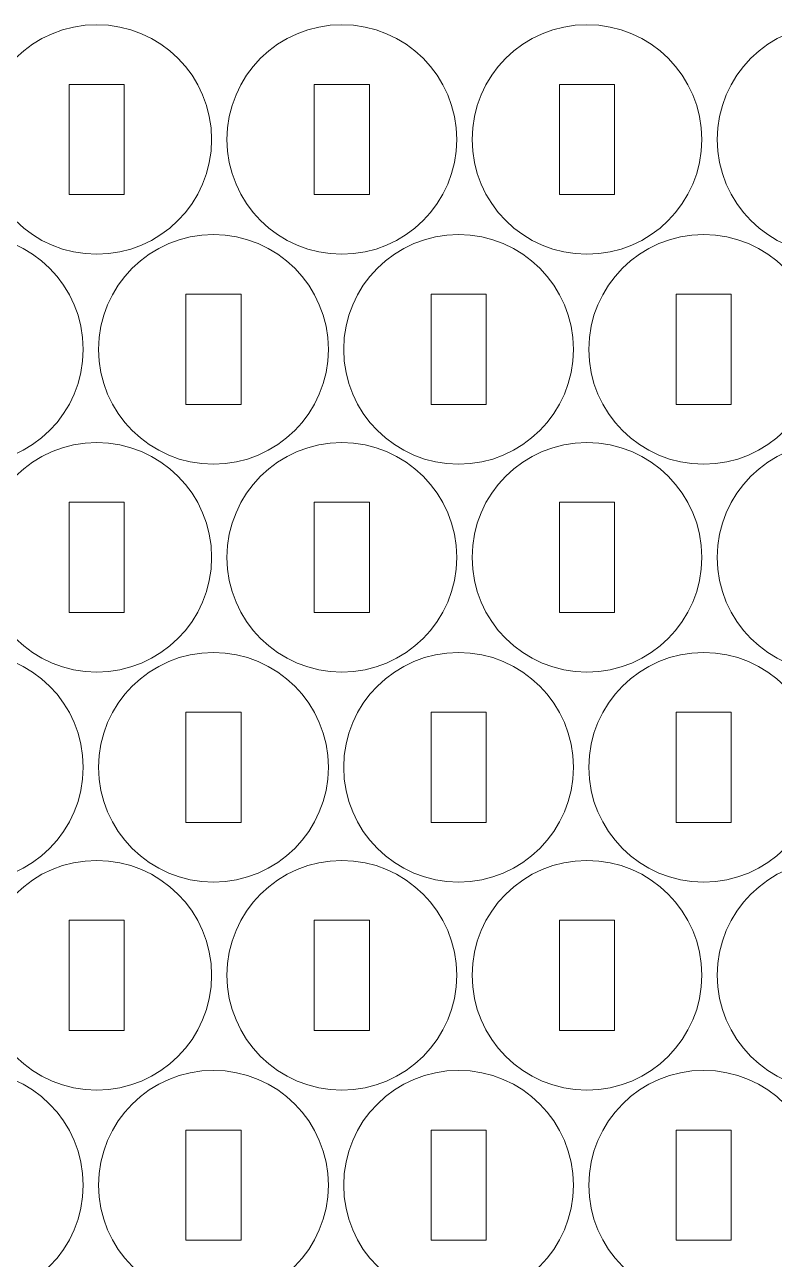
# Model space of a CAD drawing. Header units: millimetres. Extents: x -400 to 400, y -200 to 200.
# Drawn here: x -170.1 to -129.3, y -124 to -56.7 of the extents above; entities that cross this region are included whole.
import ezdxf

# ---------------------------------------------------------------- set-up
doc = ezdxf.new("R2010")
doc.units = ezdxf.units.MM
doc.header["$MEASUREMENT"] = 0
doc.layers.add('Camada 1', color=7, linetype='Continuous')

msp = doc.modelspace()

# ---------------------------------------------------------------- linework, layer by layer
at = {"layer": 'Camada 1', "lineweight": 20}
for points in [[(-166.1356, -56.7307), (-162.6839, -56.7307), (-159.8856, -59.529), (-159.8856, -62.9807), (-159.8856, -62.9807), (-159.8856, -66.4324), (-162.6839, -69.2307), (-166.1356, -69.2307), (-166.1356, -69.2307), (-169.5873, -69.2307), (-172.3856, -66.4324), (-172.3856, -62.9807), (-172.3856, -62.9807), (-172.3856, -59.529), (-169.5873, -56.7307), (-166.1356, -56.7307)], [(-152.8006, -56.7307), (-149.3489, -56.7307), (-146.5506, -59.529), (-146.5506, -62.9807), (-146.5506, -62.9807), (-146.5506, -66.4324), (-149.3489, -69.2307), (-152.8006, -69.2307), (-152.8006, -69.2307), (-156.2523, -69.2307), (-159.0506, -66.4324), (-159.0506, -62.9807), (-159.0506, -62.9807), (-159.0506, -59.529), (-156.2523, -56.7307), (-152.8006, -56.7307)], [(-139.4656, -56.7307), (-136.0139, -56.7307), (-133.2156, -59.529), (-133.2156, -62.9807), (-133.2156, -62.9807), (-133.2156, -66.4324), (-136.0139, -69.2307), (-139.4656, -69.2307), (-139.4656, -69.2307), (-142.9173, -69.2307), (-145.7156, -66.4324), (-145.7156, -62.9807), (-145.7156, -62.9807), (-145.7156, -59.529), (-142.9173, -56.7307), (-139.4656, -56.7307)], [(-126.1306, -56.7307), (-122.6789, -56.7307), (-119.8806, -59.529), (-119.8806, -62.9807), (-119.8806, -62.9807), (-119.8806, -66.4324), (-122.6789, -69.2307), (-126.1306, -69.2307), (-126.1306, -69.2307), (-129.5823, -69.2307), (-132.3806, -66.4324), (-132.3806, -62.9807), (-132.3806, -62.9807), (-132.3806, -59.529), (-129.5823, -56.7307), (-126.1306, -56.7307)], [(-167.6356, -59.9807), (-167.6356, -59.9807), (-164.6356, -59.9807), (-164.6356, -59.9807), (-164.6356, -59.9807), (-164.6356, -59.9807), (-164.6356, -65.9807), (-164.6356, -65.9807), (-164.6356, -65.9807), (-164.6356, -65.9807), (-167.6356, -65.9807), (-167.6356, -65.9807), (-167.6356, -65.9807), (-167.6356, -65.9807), (-167.6356, -59.9807), (-167.6356, -59.9807)], [(-154.3006, -59.9807), (-154.3006, -59.9807), (-151.3006, -59.9807), (-151.3006, -59.9807), (-151.3006, -59.9807), (-151.3006, -59.9807), (-151.3006, -65.9807), (-151.3006, -65.9807), (-151.3006, -65.9807), (-151.3006, -65.9807), (-154.3006, -65.9807), (-154.3006, -65.9807), (-154.3006, -65.9807), (-154.3006, -65.9807), (-154.3006, -59.9807), (-154.3006, -59.9807)], [(-140.9656, -59.9807), (-140.9656, -59.9807), (-137.9656, -59.9807), (-137.9656, -59.9807), (-137.9656, -59.9807), (-137.9656, -59.9807), (-137.9656, -65.9807), (-137.9656, -65.9807), (-137.9656, -65.9807), (-137.9656, -65.9807), (-140.9656, -65.9807), (-140.9656, -65.9807), (-140.9656, -65.9807), (-140.9656, -65.9807), (-140.9656, -59.9807), (-140.9656, -59.9807)], [(-173.1206, -68.1608), (-169.6689, -68.1608), (-166.8706, -70.9591), (-166.8706, -74.4108), (-166.8706, -74.4108), (-166.8706, -77.8625), (-169.6689, -80.6608), (-173.1206, -80.6608), (-173.1206, -80.6608), (-176.5723, -80.6608), (-179.3706, -77.8625), (-179.3706, -74.4108), (-179.3706, -74.4108), (-179.3706, -70.9591), (-176.5723, -68.1608), (-173.1206, -68.1608)], [(-159.7856, -68.1608), (-156.3339, -68.1608), (-153.5356, -70.9591), (-153.5356, -74.4108), (-153.5356, -74.4108), (-153.5356, -77.8625), (-156.3339, -80.6608), (-159.7856, -80.6608), (-159.7856, -80.6608), (-163.2373, -80.6608), (-166.0356, -77.8625), (-166.0356, -74.4108), (-166.0356, -74.4108), (-166.0356, -70.9591), (-163.2373, -68.1608), (-159.7856, -68.1608)], [(-146.4506, -68.1608), (-142.9989, -68.1608), (-140.2006, -70.9591), (-140.2006, -74.4108), (-140.2006, -74.4108), (-140.2006, -77.8625), (-142.9989, -80.6608), (-146.4506, -80.6608), (-146.4506, -80.6608), (-149.9023, -80.6608), (-152.7006, -77.8625), (-152.7006, -74.4108), (-152.7006, -74.4108), (-152.7006, -70.9591), (-149.9023, -68.1608), (-146.4506, -68.1608)], [(-133.1156, -68.1608), (-129.6639, -68.1608), (-126.8656, -70.9591), (-126.8656, -74.4108), (-126.8656, -74.4108), (-126.8656, -77.8625), (-129.6639, -80.6608), (-133.1156, -80.6608), (-133.1156, -80.6608), (-136.5673, -80.6608), (-139.3656, -77.8625), (-139.3656, -74.4108), (-139.3656, -74.4108), (-139.3656, -70.9591), (-136.5673, -68.1608), (-133.1156, -68.1608)], [(-161.2856, -71.4108), (-161.2856, -71.4108), (-158.2856, -71.4108), (-158.2856, -71.4108), (-158.2856, -71.4108), (-158.2856, -71.4108), (-158.2856, -77.4108), (-158.2856, -77.4108), (-158.2856, -77.4108), (-158.2856, -77.4108), (-161.2856, -77.4108), (-161.2856, -77.4108), (-161.2856, -77.4108), (-161.2856, -77.4108), (-161.2856, -71.4108), (-161.2856, -71.4108)], [(-147.9506, -71.4108), (-147.9506, -71.4108), (-144.9506, -71.4108), (-144.9506, -71.4108), (-144.9506, -71.4108), (-144.9506, -71.4108), (-144.9506, -77.4108), (-144.9506, -77.4108), (-144.9506, -77.4108), (-144.9506, -77.4108), (-147.9506, -77.4108), (-147.9506, -77.4108), (-147.9506, -77.4108), (-147.9506, -77.4108), (-147.9506, -71.4108), (-147.9506, -71.4108)], [(-134.6156, -71.4108), (-134.6156, -71.4108), (-131.6156, -71.4108), (-131.6156, -71.4108), (-131.6156, -71.4108), (-131.6156, -71.4108), (-131.6156, -77.4108), (-131.6156, -77.4108), (-131.6156, -77.4108), (-131.6156, -77.4108), (-134.6156, -77.4108), (-134.6156, -77.4108), (-134.6156, -77.4108), (-134.6156, -77.4108), (-134.6156, -71.4108), (-134.6156, -71.4108)], [(-166.1356, -79.4849), (-162.6839, -79.4849), (-159.8856, -82.2832), (-159.8856, -85.7349), (-159.8856, -85.7349), (-159.8856, -89.1866), (-162.6839, -91.9849), (-166.1356, -91.9849), (-166.1356, -91.9849), (-169.5873, -91.9849), (-172.3856, -89.1866), (-172.3856, -85.7349), (-172.3856, -85.7349), (-172.3856, -82.2832), (-169.5873, -79.4849), (-166.1356, -79.4849)], [(-152.8006, -79.4849), (-149.3489, -79.4849), (-146.5506, -82.2832), (-146.5506, -85.7349), (-146.5506, -85.7349), (-146.5506, -89.1866), (-149.3489, -91.9849), (-152.8006, -91.9849), (-152.8006, -91.9849), (-156.2523, -91.9849), (-159.0506, -89.1866), (-159.0506, -85.7349), (-159.0506, -85.7349), (-159.0506, -82.2832), (-156.2523, -79.4849), (-152.8006, -79.4849)], [(-139.4656, -79.4849), (-136.0139, -79.4849), (-133.2156, -82.2832), (-133.2156, -85.7349), (-133.2156, -85.7349), (-133.2156, -89.1866), (-136.0139, -91.9849), (-139.4656, -91.9849), (-139.4656, -91.9849), (-142.9173, -91.9849), (-145.7156, -89.1866), (-145.7156, -85.7349), (-145.7156, -85.7349), (-145.7156, -82.2832), (-142.9173, -79.4849), (-139.4656, -79.4849)], [(-126.1306, -79.4849), (-122.6789, -79.4849), (-119.8806, -82.2832), (-119.8806, -85.7349), (-119.8806, -85.7349), (-119.8806, -89.1866), (-122.6789, -91.9849), (-126.1306, -91.9849), (-126.1306, -91.9849), (-129.5823, -91.9849), (-132.3806, -89.1866), (-132.3806, -85.7349), (-132.3806, -85.7349), (-132.3806, -82.2832), (-129.5823, -79.4849), (-126.1306, -79.4849)], [(-167.6356, -82.7349), (-167.6356, -82.7349), (-164.6356, -82.7349), (-164.6356, -82.7349), (-164.6356, -82.7349), (-164.6356, -82.7349), (-164.6356, -88.7349), (-164.6356, -88.7349), (-164.6356, -88.7349), (-164.6356, -88.7349), (-167.6356, -88.7349), (-167.6356, -88.7349), (-167.6356, -88.7349), (-167.6356, -88.7349), (-167.6356, -82.7349), (-167.6356, -82.7349)], [(-154.3006, -82.7349), (-154.3006, -82.7349), (-151.3006, -82.7349), (-151.3006, -82.7349), (-151.3006, -82.7349), (-151.3006, -82.7349), (-151.3006, -88.7349), (-151.3006, -88.7349), (-151.3006, -88.7349), (-151.3006, -88.7349), (-154.3006, -88.7349), (-154.3006, -88.7349), (-154.3006, -88.7349), (-154.3006, -88.7349), (-154.3006, -82.7349), (-154.3006, -82.7349)], [(-140.9656, -82.7349), (-140.9656, -82.7349), (-137.9656, -82.7349), (-137.9656, -82.7349), (-137.9656, -82.7349), (-137.9656, -82.7349), (-137.9656, -88.7349), (-137.9656, -88.7349), (-137.9656, -88.7349), (-137.9656, -88.7349), (-140.9656, -88.7349), (-140.9656, -88.7349), (-140.9656, -88.7349), (-140.9656, -88.7349), (-140.9656, -82.7349), (-140.9656, -82.7349)], [(-173.1206, -90.915), (-169.6689, -90.915), (-166.8706, -93.7133), (-166.8706, -97.165), (-166.8706, -97.165), (-166.8706, -100.6167), (-169.6689, -103.415), (-173.1206, -103.415), (-173.1206, -103.415), (-176.5723, -103.415), (-179.3706, -100.6167), (-179.3706, -97.165), (-179.3706, -97.165), (-179.3706, -93.7133), (-176.5723, -90.915), (-173.1206, -90.915)], [(-159.7856, -90.915), (-156.3339, -90.915), (-153.5356, -93.7133), (-153.5356, -97.165), (-153.5356, -97.165), (-153.5356, -100.6167), (-156.3339, -103.415), (-159.7856, -103.415), (-159.7856, -103.415), (-163.2373, -103.415), (-166.0356, -100.6167), (-166.0356, -97.165), (-166.0356, -97.165), (-166.0356, -93.7133), (-163.2373, -90.915), (-159.7856, -90.915)], [(-146.4506, -90.915), (-142.9989, -90.915), (-140.2006, -93.7133), (-140.2006, -97.165), (-140.2006, -97.165), (-140.2006, -100.6167), (-142.9989, -103.415), (-146.4506, -103.415), (-146.4506, -103.415), (-149.9023, -103.415), (-152.7006, -100.6167), (-152.7006, -97.165), (-152.7006, -97.165), (-152.7006, -93.7133), (-149.9023, -90.915), (-146.4506, -90.915)], [(-133.1156, -90.915), (-129.6639, -90.915), (-126.8656, -93.7133), (-126.8656, -97.165), (-126.8656, -97.165), (-126.8656, -100.6167), (-129.6639, -103.415), (-133.1156, -103.415), (-133.1156, -103.415), (-136.5673, -103.415), (-139.3656, -100.6167), (-139.3656, -97.165), (-139.3656, -97.165), (-139.3656, -93.7133), (-136.5673, -90.915), (-133.1156, -90.915)], [(-161.2856, -94.165), (-161.2856, -94.165), (-158.2856, -94.165), (-158.2856, -94.165), (-158.2856, -94.165), (-158.2856, -94.165), (-158.2856, -100.165), (-158.2856, -100.165), (-158.2856, -100.165), (-158.2856, -100.165), (-161.2856, -100.165), (-161.2856, -100.165), (-161.2856, -100.165), (-161.2856, -100.165), (-161.2856, -94.165), (-161.2856, -94.165)], [(-147.9506, -94.165), (-147.9506, -94.165), (-144.9506, -94.165), (-144.9506, -94.165), (-144.9506, -94.165), (-144.9506, -94.165), (-144.9506, -100.165), (-144.9506, -100.165), (-144.9506, -100.165), (-144.9506, -100.165), (-147.9506, -100.165), (-147.9506, -100.165), (-147.9506, -100.165), (-147.9506, -100.165), (-147.9506, -94.165), (-147.9506, -94.165)], [(-134.6156, -94.165), (-134.6156, -94.165), (-131.6156, -94.165), (-131.6156, -94.165), (-131.6156, -94.165), (-131.6156, -94.165), (-131.6156, -100.165), (-131.6156, -100.165), (-131.6156, -100.165), (-131.6156, -100.165), (-134.6156, -100.165), (-134.6156, -100.165), (-134.6156, -100.165), (-134.6156, -100.165), (-134.6156, -94.165), (-134.6156, -94.165)], [(-166.1356, -102.2391), (-162.6839, -102.2391), (-159.8856, -105.0374), (-159.8856, -108.4891), (-159.8856, -108.4891), (-159.8856, -111.9408), (-162.6839, -114.7391), (-166.1356, -114.7391), (-166.1356, -114.7391), (-169.5873, -114.7391), (-172.3856, -111.9408), (-172.3856, -108.4891), (-172.3856, -108.4891), (-172.3856, -105.0374), (-169.5873, -102.2391), (-166.1356, -102.2391)], [(-152.8006, -102.2391), (-149.3489, -102.2391), (-146.5506, -105.0374), (-146.5506, -108.4891), (-146.5506, -108.4891), (-146.5506, -111.9408), (-149.3489, -114.7391), (-152.8006, -114.7391), (-152.8006, -114.7391), (-156.2523, -114.7391), (-159.0506, -111.9408), (-159.0506, -108.4891), (-159.0506, -108.4891), (-159.0506, -105.0374), (-156.2523, -102.2391), (-152.8006, -102.2391)], [(-139.4656, -102.2391), (-136.0139, -102.2391), (-133.2156, -105.0374), (-133.2156, -108.4891), (-133.2156, -108.4891), (-133.2156, -111.9408), (-136.0139, -114.7391), (-139.4656, -114.7391), (-139.4656, -114.7391), (-142.9173, -114.7391), (-145.7156, -111.9408), (-145.7156, -108.4891), (-145.7156, -108.4891), (-145.7156, -105.0374), (-142.9173, -102.2391), (-139.4656, -102.2391)], [(-126.1306, -102.2391), (-122.6789, -102.2391), (-119.8806, -105.0374), (-119.8806, -108.4891), (-119.8806, -108.4891), (-119.8806, -111.9408), (-122.6789, -114.7391), (-126.1306, -114.7391), (-126.1306, -114.7391), (-129.5823, -114.7391), (-132.3806, -111.9408), (-132.3806, -108.4891), (-132.3806, -108.4891), (-132.3806, -105.0374), (-129.5823, -102.2391), (-126.1306, -102.2391)], [(-167.6356, -105.4891), (-167.6356, -105.4891), (-164.6356, -105.4891), (-164.6356, -105.4891), (-164.6356, -105.4891), (-164.6356, -105.4891), (-164.6356, -111.4891), (-164.6356, -111.4891), (-164.6356, -111.4891), (-164.6356, -111.4891), (-167.6356, -111.4891), (-167.6356, -111.4891), (-167.6356, -111.4891), (-167.6356, -111.4891), (-167.6356, -105.4891), (-167.6356, -105.4891)], [(-154.3006, -105.4891), (-154.3006, -105.4891), (-151.3006, -105.4891), (-151.3006, -105.4891), (-151.3006, -105.4891), (-151.3006, -105.4891), (-151.3006, -111.4891), (-151.3006, -111.4891), (-151.3006, -111.4891), (-151.3006, -111.4891), (-154.3006, -111.4891), (-154.3006, -111.4891), (-154.3006, -111.4891), (-154.3006, -111.4891), (-154.3006, -105.4891), (-154.3006, -105.4891)], [(-140.9656, -105.4891), (-140.9656, -105.4891), (-137.9656, -105.4891), (-137.9656, -105.4891), (-137.9656, -105.4891), (-137.9656, -105.4891), (-137.9656, -111.4891), (-137.9656, -111.4891), (-137.9656, -111.4891), (-137.9656, -111.4891), (-140.9656, -111.4891), (-140.9656, -111.4891), (-140.9656, -111.4891), (-140.9656, -111.4891), (-140.9656, -105.4891), (-140.9656, -105.4891)], [(-173.1206, -113.6692), (-169.6689, -113.6692), (-166.8706, -116.4675), (-166.8706, -119.9192), (-166.8706, -119.9192), (-166.8706, -123.3709), (-169.6689, -126.1692), (-173.1206, -126.1692), (-173.1206, -126.1692), (-176.5723, -126.1692), (-179.3706, -123.3709), (-179.3706, -119.9192), (-179.3706, -119.9192), (-179.3706, -116.4675), (-176.5723, -113.6692), (-173.1206, -113.6692)], [(-159.7856, -113.6692), (-156.3339, -113.6692), (-153.5356, -116.4675), (-153.5356, -119.9192), (-153.5356, -119.9192), (-153.5356, -123.3709), (-156.3339, -126.1692), (-159.7856, -126.1692), (-159.7856, -126.1692), (-163.2373, -126.1692), (-166.0356, -123.3709), (-166.0356, -119.9192), (-166.0356, -119.9192), (-166.0356, -116.4675), (-163.2373, -113.6692), (-159.7856, -113.6692)], [(-146.4506, -113.6692), (-142.9989, -113.6692), (-140.2006, -116.4675), (-140.2006, -119.9192), (-140.2006, -119.9192), (-140.2006, -123.3709), (-142.9989, -126.1692), (-146.4506, -126.1692), (-146.4506, -126.1692), (-149.9023, -126.1692), (-152.7006, -123.3709), (-152.7006, -119.9192), (-152.7006, -119.9192), (-152.7006, -116.4675), (-149.9023, -113.6692), (-146.4506, -113.6692)], [(-133.1156, -113.6692), (-129.6639, -113.6692), (-126.8656, -116.4675), (-126.8656, -119.9192), (-126.8656, -119.9192), (-126.8656, -123.3709), (-129.6639, -126.1692), (-133.1156, -126.1692), (-133.1156, -126.1692), (-136.5673, -126.1692), (-139.3656, -123.3709), (-139.3656, -119.9192), (-139.3656, -119.9192), (-139.3656, -116.4675), (-136.5673, -113.6692), (-133.1156, -113.6692)], [(-161.2856, -116.9192), (-161.2856, -116.9192), (-158.2856, -116.9192), (-158.2856, -116.9192), (-158.2856, -116.9192), (-158.2856, -116.9192), (-158.2856, -122.9192), (-158.2856, -122.9192), (-158.2856, -122.9192), (-158.2856, -122.9192), (-161.2856, -122.9192), (-161.2856, -122.9192), (-161.2856, -122.9192), (-161.2856, -122.9192), (-161.2856, -116.9192), (-161.2856, -116.9192)], [(-147.9506, -116.9192), (-147.9506, -116.9192), (-144.9506, -116.9192), (-144.9506, -116.9192), (-144.9506, -116.9192), (-144.9506, -116.9192), (-144.9506, -122.9192), (-144.9506, -122.9192), (-144.9506, -122.9192), (-144.9506, -122.9192), (-147.9506, -122.9192), (-147.9506, -122.9192), (-147.9506, -122.9192), (-147.9506, -122.9192), (-147.9506, -116.9192), (-147.9506, -116.9192)], [(-134.6156, -116.9192), (-134.6156, -116.9192), (-131.6156, -116.9192), (-131.6156, -116.9192), (-131.6156, -116.9192), (-131.6156, -116.9192), (-131.6156, -122.9192), (-131.6156, -122.9192), (-131.6156, -122.9192), (-131.6156, -122.9192), (-134.6156, -122.9192), (-134.6156, -122.9192), (-134.6156, -122.9192), (-134.6156, -122.9192), (-134.6156, -116.9192), (-134.6156, -116.9192)]]:
    msp.add_open_spline(points, degree=3, knots=[0, 0, 0, 0, 0.2, 0.2, 0.2, 0.2, 0.4, 0.4, 0.4, 0.4, 0.6, 0.6, 0.6, 0.6, 1, 1, 1, 1], dxfattribs=at)

doc.saveas('drawing.dxf')
